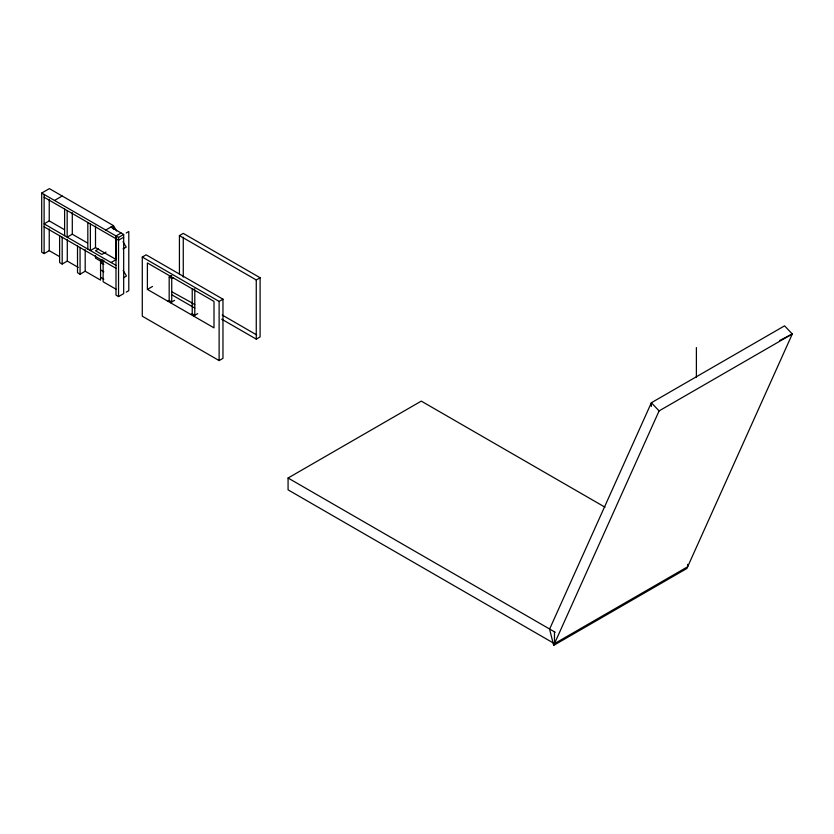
<?xml version="1.0" encoding="UTF-8"?>
<svg xmlns="http://www.w3.org/2000/svg" width="834" height="834" viewBox="0 0 834 834"><rect width="100%" height="100%" fill="white"/><g stroke="black" fill="none" stroke-linecap="round" stroke-linejoin="round"><path stroke-width="1.25" d="M553.682 645.38L659.1 410.901L792.3 333.996L784.565 325.844L651.364 402.749L549.575 629.138L553.682 645.38L686.882 568.475L792.3 333.996L779.592 340.533M123.432 277.983L126.434 275.95L123.182 270.508M59.204 256.403L49.237 250.659L44.119 253.609L41.7 252.212L41.7 193.061L49.383 188.62L113.424 225.597L116.624 230.976M54.512 200.452L62.196 196.021M64.343 229.621L49.237 220.906L44.119 223.856L115.989 265.348M87.507 242.996L72.297 234.208L67.168 237.169L67.168 210.554M105.741 230.038L113.424 225.597L113.424 229.298M59.61 235.761L59.61 262.564L62.175 264.034L67.293 261.084L78.25 267.401M116.207 238.013L116.207 259.562L95.503 247.615L90.385 250.575L90.385 223.95M121.107 232.988L115.989 235.949L115.989 295.1L118.543 296.581L123.672 293.631L123.672 234.469L110.859 227.077M98.568 248.959L95.493 250.742L101.894 254.433L105.991 252.066M41.7 193.061L118.543 237.429L123.672 234.469M126.226 232.988L128.79 231.508L128.79 290.67L126.226 292.15M123.672 237.252L118.543 240.213L44.119 197.241M77.51 246.093L77.51 272.718L80.064 274.198L85.193 271.238L100.56 280.109L100.56 261.094M95.493 255.663L95.493 258.133L101.894 261.834L103.948 260.646M111.078 262.522L116.207 259.562M142.28 257.049L146.117 254.829L222.97 299.197L222.97 358.349L219.123 360.569L142.28 316.201L142.28 257.049L219.123 301.408L222.97 299.197M179.425 274.178L179.425 235.605L183.261 233.384L260.104 277.753L260.104 336.905L256.267 339.125L221.74 319.193M147.399 289.408L214.004 327.856L214.004 301.408L147.399 262.96L147.399 289.408L152.528 286.448M169.177 277.013L171.731 278.493L171.731 301.981L169.177 300.501L169.177 277.013L171.731 275.533M171.731 278.493L173.441 277.503M167.895 301.241L169.177 300.501M170.459 302.711L174.619 300.313M193.509 289.575L194.791 288.845M190.944 314.543L192.227 313.803L194.791 315.283L194.791 290.055M193.509 316.023L197.668 313.626M179.425 235.605L256.267 279.963L260.104 277.753M687.675 564.357L687.675 566.755L554.474 643.65L288.074 489.85L288.074 478.018L421.274 401.123L605.036 507.208M123.025 248.897L126.226 247.135L123.025 241.745M171.731 291.733L192.227 302.992M222.24 315.043L256.768 334.976M192.227 303.138L194.791 304.608M171.731 294.767L194.791 308.069M44.119 226.817L115.989 268.308M100.612 262.564L103.812 264.42M100.612 269.966L103.812 271.811M100.612 277.357L103.812 279.202M116.207 289.315L103.124 281.767L103.124 260.072M288.074 478.018L555.183 632.235M659.1 410.901L651.364 402.749L651.364 406.429M696.39 347.59L696.39 377.427M554.474 631.828L554.474 643.65M256.267 279.963L256.267 339.125M219.123 301.408L219.123 360.569M192.227 288.668L192.227 313.803M183.261 237.242L183.261 277.107M118.543 237.429L118.543 296.581M101.894 259.364L101.894 261.834M95.503 226.066L95.503 247.615M87.82 222.47L87.82 249.095M85.193 249.689L85.193 271.238M80.064 247.573L80.064 274.198M72.297 212.66L72.297 234.208M67.293 239.389L67.293 261.084M64.614 209.073L64.614 235.688M62.175 237.242L62.175 264.034M49.237 199.347L49.237 220.906M49.237 228.964L49.237 250.659M44.119 194.458L44.119 253.609"/></g></svg>
